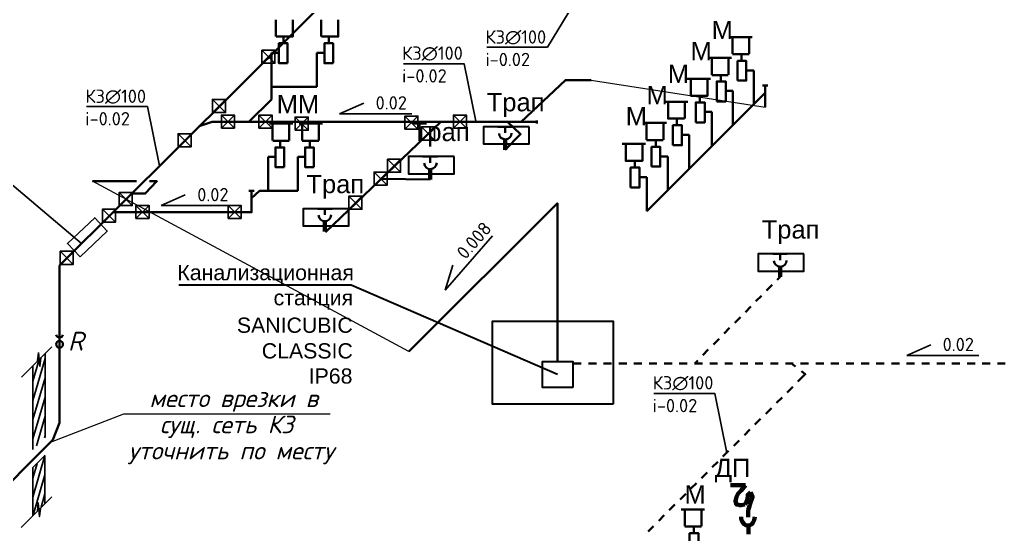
# Model space of a CAD drawing. Header units: millimetres. Extents: x -10178924 to 11692288, y -947381 to 58396.
# Drawn here: x -77458 to -61190, y 14689 to 23179 of the extents above; entities that cross this region are included whole.
import ezdxf
from ezdxf import colors
from ezdxf.entities.mleader import LeaderData, LeaderLine
from ezdxf.math import Vec2, Vec3

# ---------------------------------------------------------------- set-up
doc = ezdxf.new("R2010")
doc.units = ezdxf.units.MM
for name, color, linetype in [('!!!!!площадь', 210, 'Continuous'), ('PDF _!!!!!площадь', 7, 'Continuous'), ('PDF __надписи канализация', 7, 'Continuous')]:
    doc.layers.add(name, color=color, linetype=linetype)
doc.layers.add('PDF _!К1', color=7, linetype='Continuous', true_color=0xb85c00)
doc.layers.add('PDF _!К3', color=30, linetype='Continuous', true_color=0xff7f00)
doc.layers.add('PDF _0', color=7, linetype='Continuous', lineweight=9)
doc.layers.add('PDF _Текст', color=7, linetype='Continuous', lineweight=5)
doc.styles.add('GOST 2.304', font='isocpeur.ttf')
doc.styles.add('PDF ArialMT', font='arial.ttf')
doc.styles.add('PDF ISOCPEUR', font='isocpeur.ttf')
doc.styles.add('PDF ISOCPEUR Italic', font='isocpeui.ttf')

# ---------------------------------------------------------------- blocks, each defined once
blk = doc.blocks.new('_None')

msp = doc.modelspace()

# ---------------------------------------------------------------- linework, layer by layer
for p, q in [((-73461, 22676), (-73245.3, 22460.5)), ((-73245.3, 22676), (-73461, 22460.5)), ((-74276.4, 21863.1), (-74060.8, 21647.6)), ((-74060.8, 21863.1), (-74276.4, 21647.6)), ((-72176.9, 21627.1), (-71779.9, 21802.4)), ((-74129.2, 21606.1), (-73913.5, 21390.6)), ((-73913.5, 21606.1), (-74129.2, 21390.6)), ((-73508.6, 21606.1), (-73292.9, 21390.6)), ((-73292.9, 21606.1), (-73508.6, 21390.6)), ((-72911.9, 21572.2), (-72696.2, 21356.7)), ((-72696.2, 21572.2), (-72911.9, 21356.7)), ((-70985.9, 21627.1), (-72176.9, 21627.1)), ((-71099.9, 21588.8), (-70884.3, 21373.3)), ((-70884.3, 21588.8), (-71099.9, 21373.3)), ((-70299.4, 21606.1), (-70083.8, 21390.6)), ((-70083.8, 21606.1), (-70299.4, 21390.6)), ((-70827, 21410.2), (-70611.4, 21194.7)), ((-70611.4, 21410.2), (-70827, 21194.7)), ((-74843, 21298.3), (-74627.4, 21082.8)), ((-74627.4, 21298.3), (-74843, 21082.8)), ((-71385.5, 20877.8), (-71169.8, 20662.3)), ((-71169.8, 20877.8), (-71385.5, 20662.3)), ((-71607.9, 20666.3), (-71392.3, 20450.8)), ((-71392.3, 20666.3), (-71607.9, 20450.8)), ((-75815.3, 20329.1), (-75599.6, 20113.6)), ((-75599.6, 20329.1), (-75815.3, 20113.6)), ((-75121.3, 20112.7), (-74724.3, 20288)), ((-72024.2, 20268.9), (-71808.6, 20053.4)), ((-71808.6, 20268.9), (-72024.2, 20053.4)), ((-76092.7, 20052.5), (-75877.1, 19837)), ((-75877.1, 20052.5), (-76092.7, 19837)), ((-75539, 20115.9), (-75323.4, 19900.4)), ((-75323.4, 20115.9), (-75539, 19900.4)), ((-73930.3, 20112.7), (-75121.3, 20112.7)), ((-74019.2, 20115.9), (-73803.6, 19900.4)), ((-73803.6, 20115.9), (-74019.2, 19900.4)), ((-69654.5, 19612.8, 2956.2), (-70437.1, 18714.9, 2956.2)), ((-76788.9, 19358.5), (-76573.3, 19143)), ((-76573.3, 19358.5), (-76788.9, 19143)), ((-70437.1, 18714.9, 2956.2), (-70308.5, 19129.4, 2956.2)), ((-62817.3, 17640.8, 2956.2), (-62420.3, 17816.1, 2956.2)), ((-61626.2, 17640.8, 2956.2), (-62817.3, 17640.8, 2956.2))]:
    msp.add_line(p, q)
for points in [[(-73461, 22460.5), (-73245.3, 22460.5), (-73245.3, 22676), (-73461, 22676)], [(-74276.4, 21647.6), (-74060.8, 21647.6), (-74060.8, 21863.1), (-74276.4, 21863.1)], [(-74129.2, 21390.6), (-73913.5, 21390.6), (-73913.5, 21606.1), (-74129.2, 21606.1)], [(-73508.6, 21390.6), (-73292.9, 21390.6), (-73292.9, 21606.1), (-73508.6, 21606.1)], [(-72911.9, 21356.7), (-72696.2, 21356.7), (-72696.2, 21572.2), (-72911.9, 21572.2)], [(-71099.9, 21373.3), (-70884.3, 21373.3), (-70884.3, 21588.8), (-71099.9, 21588.8)], [(-70299.4, 21390.6), (-70083.8, 21390.6), (-70083.8, 21606.1), (-70299.4, 21606.1)], [(-70827, 21194.7), (-70611.4, 21194.7), (-70611.4, 21410.2), (-70827, 21410.2)], [(-74843, 21082.8), (-74627.4, 21082.8), (-74627.4, 21298.3), (-74843, 21298.3)], [(-71385.5, 20662.3), (-71169.8, 20662.3), (-71169.8, 20877.8), (-71385.5, 20877.8)], [(-71607.9, 20450.8), (-71392.3, 20450.8), (-71392.3, 20666.3), (-71607.9, 20666.3)], [(-75815.3, 20113.6), (-75599.6, 20113.6), (-75599.6, 20329.1), (-75815.3, 20329.1)], [(-72024.2, 20053.4), (-71808.6, 20053.4), (-71808.6, 20268.9), (-72024.2, 20268.9)], [(-76092.7, 19837), (-75877.1, 19837), (-75877.1, 20052.5), (-76092.7, 20052.5)], [(-75539, 19900.4), (-75323.4, 19900.4), (-75323.4, 20115.9), (-75539, 20115.9)], [(-74019.2, 19900.4), (-73803.6, 19900.4), (-73803.6, 20115.9), (-74019.2, 20115.9)], [(-76462.5, 19267), (-76012.9, 19692.3), (-76219.7, 19910.9), (-76669.3, 19485.6)], [(-76788.9, 19143), (-76573.3, 19143), (-76573.3, 19358.5), (-76788.9, 19358.5)]]:
    msp.add_lwpolyline(points, close=True)
at = {"layer": 'PDF _!!!!!площадь', "lineweight": 25}
for points in [[(-68141.1, 23727.5), (-68746.5, 22724.2), (-69749.8, 22724.2)], [(-69923.4, 21475.3), (-70122.4, 22453.2), (-71125.7, 22453.2)], [(-75151.7, 20768.3), (-75350.7, 21746.2), (-76354, 21746.2)], [(-65787.3, 16035.3), (-65986.3, 17013.2), (-66989.6, 17013.2)]]:
    msp.add_lwpolyline(points, dxfattribs=at)
at = {"layer": 'PDF _!К1', "color": 3, "lineweight": 40}
for points in [[(-73229.7, 22902.1), (-73229.7, 23177.3)], [(-73225.5, 22902.1), (-72950.3, 22902.1), (-72950.3, 23177.3)], [(-72480.1, 22902.1), (-72480.1, 23177.3)], [(-72475.9, 22902.1), (-72200.7, 22902.1), (-72200.7, 23177.3)], [(-73102.7, 22783.6), (-73102.7, 22889.4)], [(-72353.1, 22783.6), (-72353.1, 22889.4)], [(-65753.4, 22893.5), (-65368.2, 22893.5)], [(-65694.2, 22614.1), (-65694.2, 22885)], [(-65414.8, 22614.1), (-65414.8, 22885)], [(-73301.7, 22072.3), (-73301.7, 22635.4)], [(-73301.7, 22635.4), (-73187.4, 22635.4)], [(-72552.1, 22072.3), (-72552.1, 22635.4)], [(-72552.1, 22635.4), (-72437.8, 22635.4)], [(-66092.1, 22550.6), (-65706.9, 22550.6)], [(-66032.8, 22271.2), (-66032.8, 22546.3)], [(-65757.7, 22271.2), (-65757.7, 22546.3)], [(-65694.2, 22609.8), (-65419, 22609.8)], [(-65541.8, 22495.5), (-65541.8, 22597.1)], [(-65342.8, 22343.1), (-65457.1, 22343.1)], [(-65342.8, 21780.1), (-65342.8, 22343.1)], [(-66439.3, 22203.4), (-66054, 22203.4)], [(-66380, 22199.2), (-66380, 21924), (-66104.8, 21924), (-66104.8, 22199.2)], [(-66032.8, 22266.9), (-65761.9, 22266.9)], [(-65884.7, 22152.6), (-65884.7, 22258.5)], [(-65685.7, 22004.5), (-65800, 22004.5)], [(-65685.7, 21441.4), (-65685.7, 22004.4)], [(-66816, 21826.7), (-66430.8, 21826.7)], [(-66485.8, 21547.2), (-66756.8, 21547.2), (-66756.8, 21822.4)], [(-66481.6, 21547.2), (-66481.6, 21822.4)], [(-66231.8, 21805.5), (-66231.8, 21911.3)], [(-66032.8, 21657.3), (-66147.1, 21657.3)], [(-66032.8, 21094.3), (-66032.8, 21657.3)], [(-67171.7, 21475.3), (-66782.2, 21475.3)], [(-66608.6, 21428.7), (-66608.6, 21534.5)], [(-72950.3, 21466.8), (-73335.6, 21466.8)], [(-73284.8, 21187.4), (-73284.8, 21458.3)], [(-73009.6, 21187.4), (-73009.6, 21458.3)], [(-72459.3, 21466.8), (-72844.5, 21466.8)], [(-72797.9, 21187.4), (-72797.9, 21458.3)], [(-72518.5, 21187.4), (-72518.5, 21458.3)], [(-67112.4, 21195.9), (-67112.4, 21466.8)], [(-66833, 21195.9), (-66833, 21466.8)], [(-73009.6, 21183.2), (-73280.5, 21183.2)], [(-73157.8, 21068.9), (-73157.8, 21170.5)], [(-72518.5, 21183.2), (-72793.7, 21183.2)], [(-72670.9, 21068.9), (-72670.9, 21170.5)], [(-67112.4, 21191.6), (-66837.2, 21191.6)], [(-66960, 21077.3), (-66960, 21178.9)], [(-66409.6, 21280.5), (-66523.9, 21280.5)], [(-66409.6, 20717.5), (-66409.6, 21280.5)], [(-67514.6, 21132.4), (-67129.3, 21132.4)], [(-67455.3, 21123.9), (-67455.3, 20848.7), (-67180.1, 20848.7), (-67180.1, 21123.9)], [(-73356.7, 20916.5), (-73242.4, 20916.5)], [(-73356.7, 20353.4), (-73356.7, 20916.4)], [(-72869.9, 20916.5), (-72755.6, 20916.5)], [(-72869.9, 20353.4), (-72869.9, 20916.4)], [(-67307.1, 20730.2), (-67307.1, 20836)], [(-66761, 20924.9), (-66875.3, 20924.9)], [(-66761, 20361.9), (-66761, 20924.9)], [(-67108.1, 20582), (-67218.2, 20582)], [(-67108.1, 20019), (-67108.1, 20582)], [(-66540.9, 15099.7), (-66155.6, 15099.7)], [(-66481.6, 14820.3), (-66481.6, 15091.2)], [(-66206.4, 14820.3), (-66206.4, 15091.2)], [(-66481.6, 14816), (-66206.4, 14816)], [(-66333.4, 14701.7), (-66333.4, 14803.3)]]:
    msp.add_lwpolyline(points, dxfattribs=at)
for points in [[(-73035, 22461.8), (-73178.9, 22461.8), (-73178.9, 22792), (-73035, 22792)], [(-72285.3, 22461.8), (-72429.3, 22461.8), (-72429.3, 22792), (-72285.3, 22792)], [(-65609.5, 22173.8), (-65465.6, 22173.8), (-65465.6, 22499.8), (-65609.5, 22499.8)], [(-65952.4, 21830.9), (-65804.2, 21830.9), (-65804.2, 22161.1), (-65952.4, 22161.1)], [(-66299.6, 21483.7), (-66151.4, 21483.7), (-66151.4, 21813.9), (-66299.6, 21813.9)], [(-66676.3, 21107), (-66528.2, 21107), (-66528.2, 21437.2), (-66676.3, 21437.2)], [(-73090, 20747.1), (-73238.2, 20747.1), (-73238.2, 21073.1), (-73090, 21073.1)], [(-72603.2, 20747.1), (-72747.1, 20747.1), (-72747.1, 21073.1), (-72603.2, 21073.1)], [(-67027.7, 20755.6), (-66883.8, 20755.6), (-66883.8, 21081.6), (-67027.7, 21081.6)], [(-67374.9, 20412.7), (-67226.7, 20412.7), (-67226.7, 20738.6), (-67374.9, 20738.6)], [(-66401.2, 14380), (-66253, 14380), (-66253, 14706), (-66401.2, 14706)]]:
    msp.add_lwpolyline(points, close=True, dxfattribs=at)
at = {"layer": 'PDF _!К1', "color": 7, "lineweight": 18}
for points in [[(-68022.6, 22182.3), (-65152.4, 21737.8)], [(-71036.8, 17703.3), (-76256.5, 20514.2)]]:
    msp.add_lwpolyline(points, dxfattribs=at)
at = {"layer": 'PDF _!К1', "color": 7, "lineweight": 35}
for points in [[(-69051.3, 21411.8), (-69804.8, 21411.8), (-69804.8, 21132.4), (-69051.3, 21132.4)], [(-70287.5, 20920.7), (-71041, 20920.7), (-71041, 20637.1), (-70287.5, 20637.1)], [(-72027.4, 20061.3), (-72781, 20061.3), (-72781, 19777.7), (-72027.4, 19777.7)], [(-64513, 19316.2), (-65266.6, 19316.2), (-65266.6, 19032.6), (-64513, 19032.6)]]:
    msp.add_lwpolyline(points, close=True, dxfattribs=at)
msp.add_lwpolyline([(-68581.4, 17326.5), (-71985, 18799.7), (-74829.7, 18799.7)], dxfattribs=at)
at = {"layer": 'PDF _!К1', "color": 242, "lineweight": 35, "true_color": 0xb8002e}
for points in [[(-67662.7, 16835.4), (-69652.4, 16835.4), (-69652.4, 18207), (-67662.7, 18207)], [(-68327.4, 17110.6), (-68831.2, 17110.6), (-68831.2, 17542.4), (-68327.4, 17542.4)]]:
    msp.add_lwpolyline(points, close=True, dxfattribs=at)
at = {"layer": 'PDF _!К3', "lineweight": 40}
for points in [[(-71916.1, 23988.5), (-76798.4, 19121.6)], [(-68022.6, 22182.3), (-68450.1, 22182.3), (-69178.3, 21492.2)], [(-73301.7, 21864.8), (-73301.7, 22072.3), (-72552.1, 22072.3)], [(-65152.3, 21974.8), (-67108.1, 20019)], [(-65110, 22093.4), (-65194.6, 22093.4)], [(-65152.3, 21737.8), (-65152.3, 22093.4)], [(-73301.7, 21864.8), (-73674.2, 21492.2)], [(-74495.5, 21424.5), (-74283.9, 21492.2)], [(-68924.3, 21492.2), (-74283.7, 21492.2)], [(-70507.6, 21492.2), (-72412.6, 19676.1)], [(-69445, 21035), (-69191, 21289), (-69406.9, 21492.2)], [(-68924.3, 21517.6), (-68924.3, 21466.8)], [(-75528.5, 20514.3), (-76256.6, 20514.3)], [(-75608.9, 20311.1), (-75384.6, 20311.1), (-75194.1, 20514.3), (-75316.8, 20514.3)], [(-70681.2, 20543.9), (-71494, 20552.4)], [(-73631.9, 20353.4), (-73631.9, 20002), (-75917.9, 20002)], [(-73589.6, 20353.4), (-73674.3, 20353.4)], [(-73631.9, 20234.9), (-73500.7, 20353.4), (-72869.9, 20353.4)], [(-68581.4, 17542.4), (-68581.4, 20150.1), (-71036.7, 17703.3)], [(-78051.6, 15108.2), (-76912.9, 16247), (-76798.6, 16526.3), (-76798.6, 19121.4)], [(-64906.7, 18939.4), (-64953.3, 18888.6)], [(-65038, 18804), (-65131.1, 18710.8)], [(-65211.6, 18626.2), (-65304.7, 18533)], [(-65389.4, 18448.4), (-65478.3, 18355.2)], [(-65562.9, 18270.5), (-65656.1, 18177.4)], [(-65740.7, 18092.7), (-65829.6, 17999.6)], [(-65914.3, 17914.9), (-66007.4, 17821.8)], [(-66092.1, 17737.1), (-66181, 17644)], [(-68327.4, 17508.5), (-68187.7, 17508.5)], [(-68069.1, 17508.5), (-67937.9, 17508.5)], [(-67819.4, 17508.5), (-67688.1, 17508.5)], [(-67569.6, 17508.5), (-67438.4, 17508.5)], [(-67319.8, 17508.5), (-67188.6, 17508.5)], [(-67070, 17508.5), (-66938.8, 17508.5)], [(-66820.3, 17508.5), (-66689, 17508.5)], [(-66570.5, 17508.5), (-66439.3, 17508.5)], [(-66320.7, 17508.5), (-66189.5, 17508.5)], [(-66265.7, 17555.1), (-66312.3, 17508.5)], [(-66066.7, 17508.5), (-65939.7, 17508.5)], [(-65816.9, 17508.5), (-65689.9, 17508.5)], [(-65567.2, 17508.5), (-65440.2, 17508.5)], [(-65317.4, 17508.5), (-65190.4, 17508.5)], [(-65067.6, 17508.5), (-64940.6, 17508.5)], [(-64817.8, 17508.5), (-64690.8, 17508.5)], [(-64716.2, 17508.5), (-64652.7, 17457.7)], [(-64568.1, 17508.5), (-64436.8, 17508.5)], [(-64318.3, 17508.5), (-64187.1, 17508.5)], [(-64068.5, 17508.5), (-63937.3, 17508.5)], [(-63818.7, 17508.5), (-63687.5, 17508.5)], [(-63569, 17508.5), (-63437.7, 17508.5)], [(-63319.2, 17508.5), (-63188, 17508.5)], [(-63069.4, 17508.5), (-62938.2, 17508.5)], [(-62819.6, 17508.5), (-62688.4, 17508.5)], [(-62569.9, 17508.5), (-62438.6, 17508.5)], [(-62320.1, 17508.5), (-62188.9, 17508.5)], [(-62070.3, 17508.5), (-61939.1, 17508.5)], [(-61820.6, 17508.5), (-61689.3, 17508.5)], [(-61570.8, 17508.5), (-61439.5, 17508.5)], [(-61316.8, 17508.5), (-61189.8, 17508.5)], [(-64555.4, 17381.5), (-64491.9, 17330.7), (-64614.6, 17208)], [(-64699.3, 17123.3), (-64788.2, 17030.1)], [(-64872.9, 16945.5), (-64966, 16856.6)], [(-65050.7, 16771.9), (-65143.8, 16678.8)], [(-65228.5, 16594.1), (-65321.6, 16501)], [(-65406.3, 16416.3), (-65495.2, 16323.2)], [(-65579.9, 16238.5), (-65673, 16149.6)], [(-65757.7, 16064.9), (-65850.8, 15971.8)], [(-65935.5, 15887.1), (-66028.6, 15794)], [(-66113.3, 15709.3), (-66202.2, 15616.2)], [(-66286.9, 15531.5), (-66380, 15442.6)], [(-66464.7, 15357.9), (-66557.8, 15264.8)], [(-66642.5, 15180.1), (-66735.6, 15087)], [(-66820.3, 15002.3), (-66909.2, 14909.2)], [(-66993.8, 14824.5), (-67087, 14735.6)]]:
    msp.add_lwpolyline(points, dxfattribs=at)
msp.add_circle((-76800.7, 17823.9), 57.1, dxfattribs=at)
msp.add_arc((-76800.7, 17993.3), 57.2, 191.71168, 348.28831, dxfattribs=at)
at = {"layer": 'PDF _0', "color": 3, "lineweight": 40}
for points in [[(-69423.9, 21411.8), (-69563.6, 21411.8), (-69326.5, 21411.8)], [(-69445, 21314.4), (-69445, 21411.8)], [(-70660, 20920.7), (-70799.7, 20920.7), (-70562.7, 20920.7)], [(-70681.2, 20819.1), (-70681.2, 20920.7)], [(-72400, 20061.3), (-72539.7, 20061.3), (-72302.6, 20061.3)], [(-72421.1, 19959.7), (-72421.1, 20061.3)], [(-64885.6, 19316.2), (-65025.3, 19316.2), (-64788.2, 19316.2)], [(-64906.7, 19214.6), (-64906.7, 19316.2)]]:
    msp.add_lwpolyline(points, dxfattribs=at)
at = {"layer": 'PDF _0', "color": 3, "lineweight": 70}
for points in [[(-69445, 21035), (-69445, 21200.1)], [(-70681.2, 20543.9), (-70681.2, 20709)], [(-72421.1, 19684.5), (-72421.1, 19849.6)], [(-64906.7, 18939.4), (-64906.7, 19104.5)], [(-65728, 15501.9), (-65478.3, 15501.9)], [(-65478.3, 15501.9), (-65550.2, 15413)], [(-65550.2, 15413), (-65596.8, 15362.2), (-65626.4, 15307.1), (-65643.4, 15235.2), (-65626.4, 15180.1), (-65550.2, 15167.4), (-65579.9, 15167.4)], [(-65491, 15180.1), (-65461.3, 15226.7), (-65444.4, 15269), (-65440.2, 15341), (-65397.8, 15383.3)], [(-65397.8, 15383.3), (-65359.7, 15307.1), (-65406.3, 15180.1)], [(-65550.2, 15167.4), (-65491, 15180.1)], [(-65406.3, 15180.1), (-65410.5, 15150.5), (-65435.9, 15087)], [(-65427.5, 14689), (-65427.5, 14833)]]:
    msp.add_lwpolyline(points, dxfattribs=at)
at = {"layer": 'PDF _0', "color": 3, "lineweight": 40}
for centre in [(-69442.9, 21308.1), (-70679.1, 20817), (-72423.3, 19957.6), (-64904.6, 19208.3)]:
    msp.add_arc(centre, 103.7, 182.57516, 359.91713, dxfattribs=at)
at = {"layer": 'PDF _0', "color": 3, "lineweight": 70}
for points in [[(-65550.2, 14979), (-65550.2, 14898.4), (-65500, 14833), (-65438.1, 14833)], [(-65438.1, 14833), (-65376.1, 14833), (-65325.9, 14898.4), (-65325.9, 14979)]]:
    msp.add_open_spline(points, degree=3, dxfattribs=at)
at = {"layer": 'PDF __надписи канализация', "lineweight": 25}
for points in [[(-76925.6, 17783.7), (-77111.8, 17601.7), (-77124.5, 17462), (-77145.7, 17690.6)], [(-77238.8, 16898.9), (-77039.9, 17588.9)], [(-77238.8, 17216.4), (-77137.2, 17572)], [(-77162.6, 17550.9), (-77145.7, 17690.6)], [(-77039.9, 17669.4), (-77039.9, 16293.6)], [(-77162.6, 17546.6), (-77429.3, 17279.9)], [(-77238.8, 17470.4), (-77238.8, 16090.4)], [(-77238.8, 16581.4), (-77039.9, 17271.4)], [(-77238.8, 16263.9), (-77039.9, 16953.9)], [(-77179.6, 16149.6), (-77039.9, 16636.4)], [(-77048.3, 16280.8), (-77039.9, 16318.9)], [(-77243.1, 15298.7), (-77044.1, 15988.7)], [(-77243.1, 15789.7), (-77044.1, 15988.7), (-77044.1, 15201.3)], [(-77243.1, 15616.2), (-77171.1, 15857.5)], [(-77243.1, 15789.7), (-77243.1, 14998.1)], [(-77234.6, 15006.5), (-77044.1, 15671.2)], [(-76929.8, 15307.1), (-77116.1, 15120.9), (-77133, 14981.2), (-77154.2, 15209.8), (-77166.9, 15070.1), (-77433.6, 14803.4)], [(-77103.4, 15137.8), (-77044.1, 15353.7)]]:
    msp.add_lwpolyline(points, dxfattribs=at)
at = {"layer": 'PDF __надписи канализация', "lineweight": 13}
msp.add_lwpolyline([(-76951, 16208.9), (-75740.2, 16674.5), (-75638.6, 16674.5), (-72332.4, 16674.5)], dxfattribs=at)
at = {"layer": 'PDF _Текст', "color": 3, "lineweight": 70}
msp.add_lwpolyline([(-65435.9, 14972.7), (-65435.9, 15087)], dxfattribs=at)

# ---------------------------------------------------------------- texts
at = {"layer": '!!!!!площадь', "color": 0, "char_height": 220, "attachment_point": 1, "style": 'GOST 2.304'}
for insert in [(-71583.4, 21917.8, -2956.2), (-74527.8, 20403.4, -2956.2), (-62223.8, 17931.5)]:
    msp.add_mtext('0.02', dxfattribs=dict(at, insert=insert))
at = {"layer": '!!!!!площадь', "color": 0, "insert": (-70266.3, 19353.3), "char_height": 220, "attachment_point": 1, "rotation": 48.92395, "style": 'GOST 2.304'}
msp.add_mtext('0.008', dxfattribs=at)
at = {"layer": 'PDF _Текст', "attachment_point": 4}
for s, insert, char_height, style in [('М', (-66037.1, 23009.4), 301.8, 'PDF ArialMT'), ('К3∅100', (-69771, 22887.5), 220, 'PDF ISOCPEUR'), ('М', (-66384.2, 22662.3), 301.8, 'PDF ArialMT'), ('К3∅100', (-71146.9, 22620.8), 220, 'PDF ISOCPEUR'), ('i-0.02', (-69771, 22523.4), 220, 'PDF ISOCPEUR'), ('i-0.02', (-71146.9, 22252.5), 220, 'PDF ISOCPEUR'), ('М', (-66761, 22285.5), 301.8, 'PDF ArialMT'), ('К3∅100', (-76375.2, 21909.6), 220, 'PDF ISOCPEUR'), ('Трап', (-69749.8, 21773.3), 301.76, 'PDF ArialMT'), ('М', (-67112.4, 21934.1), 301.8, 'PDF ArialMT'), ('ММ', (-73216.4, 21785.9), 301.76, 'PDF ArialMT'), ('i-0.02', (-76375.2, 21545.5), 220, 'PDF ISOCPEUR'), ('М', (-67455.3, 21587), 301.8, 'PDF ArialMT'), ('Трап', (-70986, 21282.2), 301.76, 'PDF ArialMT'), ('Трап', (-72726, 20422.8), 301.76, 'PDF ArialMT'), ('Трап', (-65211.6, 19673.5), 301.76, 'PDF ArialMT'), ('Канализационная', (-74855.4, 18971.2), 251.465, 'PDF ArialMT'), ('станция', (-73267.8, 18556.3), 251.46, 'PDF ArialMT'), ('SANICUBIC', (-73873.2, 18137.2), 251.46, 'PDF ArialMT'), ('R', (-76662.2, 17875.4), 312.8, 'PDF ISOCPEUR Italic'), ('CLASSIC', (-73462.6, 17713.8), 251.46, 'PDF ArialMT'), ('IP68', (-72687.9, 17298.9), 251.46, 'PDF ArialMT'), ('К3∅100', (-67010.8, 17180.8), 220, 'PDF ISOCPEUR'), ('место врезки в', (-75316.8, 16893.7), 290.45, 'PDF ISOCPEUR Italic'), ('i-0.02', (-67010.8, 16812.5), 220, 'PDF ISOCPEUR'), ('сущ. сеть К3', (-75143.3, 16461.9), 290.45, 'PDF ISOCPEUR Italic'), ('уточнить по месту', (-75664, 16030.1), 290.45, 'PDF ISOCPEUR Italic'), ('ДП', (-65986.3, 15740.6), 301.76, 'PDF ArialMT'), ('М', (-66485.8, 15346.9), 301.8, 'PDF ArialMT')]:
    msp.add_mtext(s, dxfattribs=dict(at, insert=insert, char_height=char_height, style=style))

# ---------------------------------------------------------------- leaders
at = {"layer": '!!!!!площадь', "color": 0}
ml = msp.add_multileader_mtext('Standard', dxfattribs=at)
ml.set_content('Канализационный затвор', style='GOST 2.304')
ml.set_leader_properties()
ml.set_arrow_properties(name='NONE')
ml.build(insert=Vec2(0, 0))
ml.multileader.update_dxf_attribs({"has_dogleg": 0, "text_left_attachment_type": 6, "text_right_attachment_type": 6, "dogleg_length": 0, "arrow_head_size": 250})
ctx = ml.context
ctx.base_point, ctx.char_height, ctx.arrow_head_size, ctx.landing_gap_size, ctx.plane_origin = Vec3(-80598.9, 20815.7), 220, 250, 100, Vec3(-75710, 19952.4)
ctx.left_attachment, ctx.right_attachment = 6, 6
notes = []
notes.append((ctx, [(1, (1, 1, 0), (-78011.9, 20815.7), (-1, 0), 0, [(0, [(-76439, 19485.5)], 0, [])])]))
ctx.mtext.insert, ctx.mtext.width, ctx.mtext.flow_direction = Vec3(-80498.9, 21101.7), 1220.729, 5
for ctx, leaders in notes:
    for number, flags, end, landing, length, lines in leaders:
        leader = LeaderData()
        leader.index, (leader.has_last_leader_line, leader.has_dogleg_vector, leader.attachment_direction) = number, flags
        leader.last_leader_point, leader.dogleg_vector, leader.dogleg_length = Vec3(end), Vec3(landing), length
        for number, points, colour, breaks in lines:
            line = LeaderLine()
            line.index, line.vertices, line.color, line.breaks = number, Vec3.list(points), colors.encode_raw_color(colour), breaks
            leader.lines.append(line)
        ctx.leaders.append(leader)

doc.saveas('drawing.dxf')
